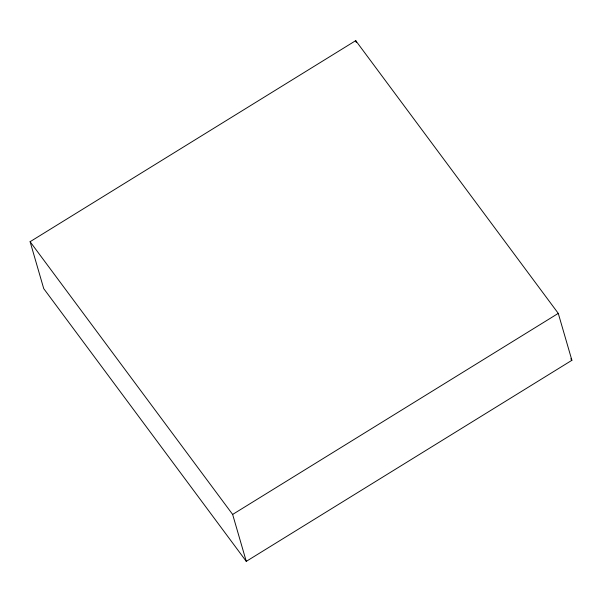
<?xml version="1.0" encoding="UTF-8"?>
<svg xmlns="http://www.w3.org/2000/svg" width="602" height="602" viewBox="0 0 602 602"><rect width="100%" height="100%" fill="white"/><g stroke="black" fill="none" stroke-linecap="round" stroke-linejoin="round"><path stroke-width="0.9" d="M30.1 241.703L355.729 40.643L558.272 313.379L571.9 360.297L246.271 561.357L43.728 288.621L30.1 241.703L232.643 514.439L246.271 561.357M232.643 514.439L558.272 313.379M570.779 358.792L571.9 360.297M355.729 40.643L356.256 42.449"/></g></svg>
